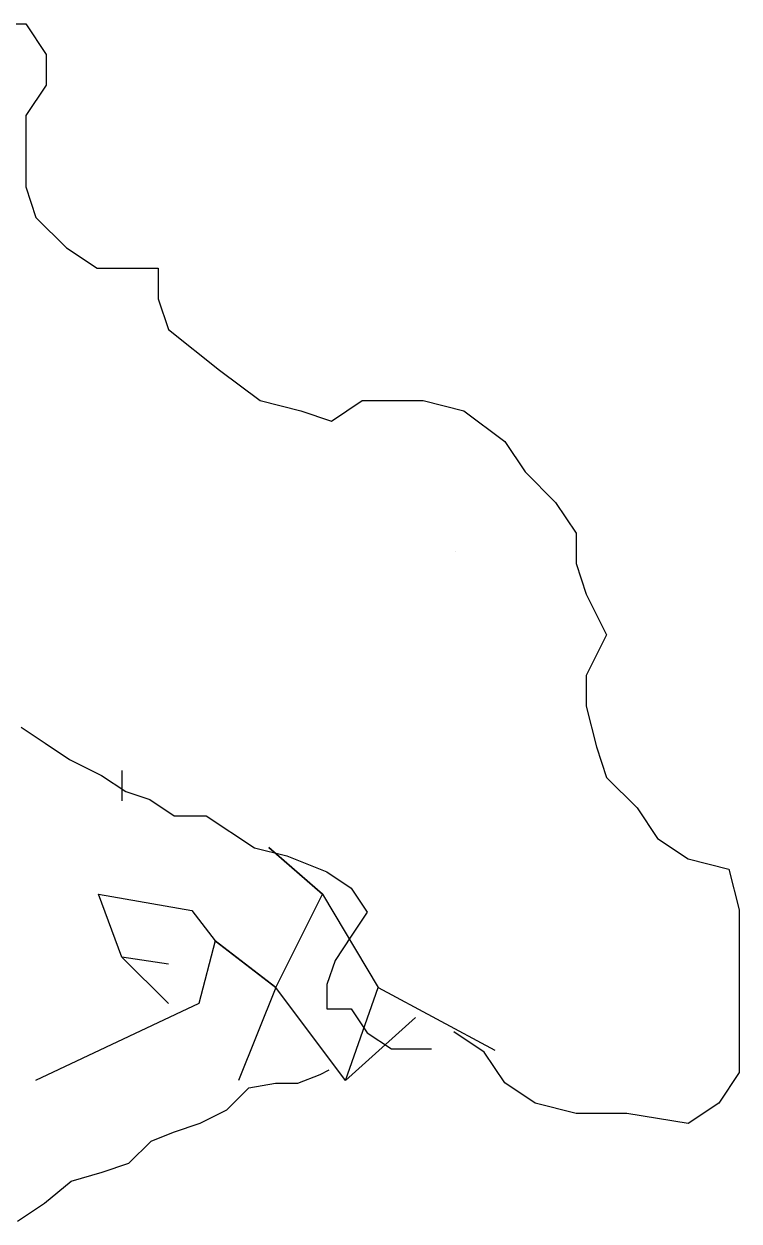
# Model space of a CAD drawing. Header units: inches. Extents: x -422522 to 22891, y -2973 to 414515.
# Drawn here: x 2842.2 to 2897.9, y -1962.3 to -1869 of the extents above; entities that cross this region are included whole.
import ezdxf

# ---------------------------------------------------------------- set-up
doc = ezdxf.new("R2010")
doc.units = ezdxf.units.IN
doc.header["$MEASUREMENT"] = 0
doc.layers.add('pino marittimo', color=7, linetype='Continuous')

msp = doc.modelspace()

# ---------------------------------------------------------------- linework, layer by layer
at = {"layer": 'pino marittimo'}
for p, q in [((2875.80001, -1910.13157), (2875.80001, -1910.13157)), ((2849.81055, -1927.21556), (2849.81055, -1929.57823)), ((2865.44058, -1936.84801), (2861.26045, -1933.21312)), ((2861.26045, -1933.21312), (2865.44058, -1936.84801)), ((2849.81055, -1941.75511), (2847.99311, -1936.84801)), ((2847.99311, -1936.84801), (2855.26289, -1938.12022)), ((2861.80569, -1944.11779), (2865.44058, -1936.84801)), ((2865.44058, -1936.84801), (2869.80244, -1944.11779)), ((2855.26289, -1938.12022), (2857.08033, -1940.4829)), ((2857.08033, -1940.4829), (2855.80812, -1945.39)), ((2857.08033, -1940.4829), (2861.80569, -1944.11779)), ((2861.80569, -1944.11779), (2857.08033, -1940.4829)), ((2853.44544, -1942.30035), (2849.81055, -1941.75511)), ((2853.44544, -1945.39), (2849.81055, -1941.75511)), ((2861.80569, -1944.11779), (2858.89778, -1951.38757)), ((2867.25802, -1951.38757), (2861.80569, -1944.11779)), ((2867.25802, -1951.38757), (2869.80244, -1944.11779)), ((2869.80244, -1944.11779), (2878.88967, -1949.02489)), ((2855.80812, -1945.39), (2843.08601, -1951.38757)), ((2872.71036, -1946.48047), (2867.25802, -1951.38757))]:
    msp.add_line(p, q, dxfattribs=at)
for points in [[(2835.96152, -1869.00522), (2842.317, -1869.00522), (2843.90588, -1871.3867), (2843.90588, -1873.76817), (2842.317, -1876.14964), (2842.317, -1881.70641), (2843.11144, -1884.08789), (2845.49475, -1886.46936), (2847.87805, -1888.05701), (2852.64467, -1888.05701), (2852.64467, -1890.43848), (2853.43911, -1892.81995), (2857.41129, -1895.99525), (2860.58903, -1898.37672), (2863.76678, -1899.17055), (2866.15008, -1899.96437), (2868.53339, -1898.37672), (2873.30001, -1898.37672), (2876.47775, -1899.17055), (2879.6555, -1901.55202), (2881.24437, -1903.93349), (2883.62768, -1906.31497), (2885.21655, -1908.69644), (2885.21655, -1911.07791), (2886.01098, -1913.45938), (2887.59986, -1916.63468), (2886.01098, -1919.80998), (2886.01098, -1922.19145), (2886.80542, -1925.36675), (2887.59986, -1927.74822), (2889.98316, -1930.12969), (2891.57204, -1932.51117), (2893.95535, -1934.09882), (2897.13309, -1934.89264), (2897.92753, -1938.06794), (2897.92753, -1950.76912), (2896.33865, -1953.1506), (2893.95535, -1954.73825), (2889.18873, -1953.94442), (2885.21655, -1953.94442), (2882.0388, -1953.1506), (2879.6555, -1951.56295), (2878.06662, -1949.18148), (2875.68332, -1947.59383)], [(2841.95811, -1923.83919), (2843.84042, -1925.09309), (2845.72273, -1926.347), (2848.23248, -1927.60091), (2850.11479, -1928.85481), (2851.9971, -1929.48177), (2853.87941, -1930.73568), (2856.38916, -1930.73568), (2860.15378, -1933.24349), (2862.66353, -1933.87045), (2865.80071, -1935.12435), (2867.68303, -1936.37826), (2868.9379, -1938.25912), (2867.68303, -1940.13998), (2866.42815, -1942.02084), (2865.80071, -1943.90171), (2865.80071, -1945.78257), (2867.68303, -1945.78257), (2868.9379, -1947.66343), (2870.82021, -1948.91734), (2873.9574, -1948.91734)], [(2841.68671, -1962.33971), (2843.76743, -1960.95363), (2845.84814, -1959.22104), (2848.27564, -1958.528), (2850.35636, -1957.83497), (2852.09028, -1956.10237), (2853.82421, -1955.40934), (2855.90493, -1954.7163), (2857.98564, -1953.67674), (2859.71957, -1951.94415), (2861.80029, -1951.59763), (2863.53421, -1951.59763), (2865.26814, -1950.90459), (2865.96172, -1950.55807)]]:
    msp.add_lwpolyline(points, dxfattribs=at)

doc.saveas('drawing.dxf')
